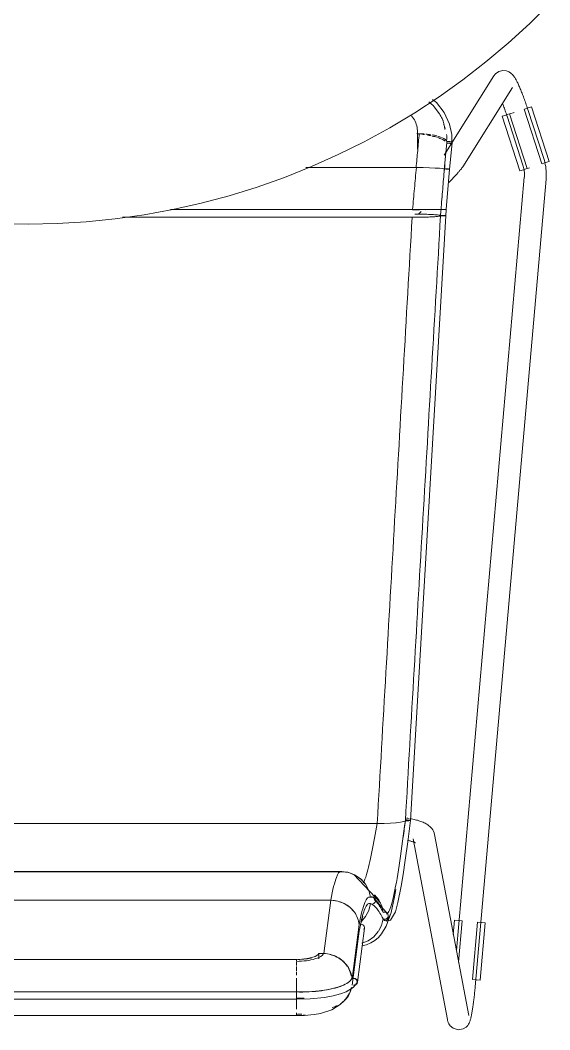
# Model space of a CAD drawing. Header units: millimetres. Extents: x 155927 to 295199, y -4084 to 97293.
# Drawn here: x 159744 to 160035, y 21966 to 22520 of the extents above; entities that cross this region are included whole.
import ezdxf

# ---------------------------------------------------------------- set-up
doc = ezdxf.new("R2010")
doc.units = ezdxf.units.MM
doc.header["$MEASUREMENT"] = 0
doc.layers.add('I-FURN', color=8, linetype='CONTINUOUS', lineweight=9)

msp = doc.modelspace()

# ---------------------------------------------------------------- linework, layer by layer
at = {"layer": 'I-FURN'}
for p, q in [((160024.15, 22518.05), (160035.52, 22529.31)), ((160012.33, 22507.27), (160024.15, 22518.05)), ((160000.09, 22496.96), (160012.33, 22507.27)), ((159987.46, 22487.15), (160000.09, 22496.96)), ((160004.47, 22489.36), (159981.44, 22452.6)), ((160005.36, 22490.48), (160004.47, 22489.36)), ((160005.36, 22490.48), (160007.1, 22491.71)), ((160007.1, 22491.71), (160009.32, 22492.29)), ((160009.32, 22492.29), (160011.3, 22492.12)), ((160011.3, 22492.12), (160012.68, 22491.6)), ((160012.68, 22491.6), (160013.59, 22491.03)), ((160013.59, 22491.03), (160014.22, 22490.51)), ((160014.22, 22490.51), (160014.68, 22490.05)), ((160014.68, 22490.05), (160015.05, 22489.62)), ((160015.05, 22489.62), (160015.37, 22489.22)), ((160015.37, 22489.22), (160015.64, 22488.83)), ((160015.64, 22488.83), (160015.9, 22488.44)), ((159974.43, 22477.85), (159987.46, 22487.15)), ((160015.9, 22488.44), (160016.14, 22488.05)), ((160016.14, 22488.05), (160016.38, 22487.65)), ((160016.38, 22487.65), (160016.61, 22487.24)), ((160016.61, 22487.24), (160016.84, 22486.82)), ((160016.84, 22486.82), (160017.06, 22486.37)), ((160017.06, 22486.37), (160017.29, 22485.92)), ((160017.29, 22485.92), (160017.53, 22485.44)), ((160017.53, 22485.44), (160017.76, 22484.95)), ((160017.76, 22484.95), (160017.99, 22484.44)), ((160017.99, 22484.44), (160018.23, 22483.92)), ((160018.23, 22483.92), (160018.47, 22483.37)), ((160018.47, 22483.37), (160018.71, 22482.81)), ((159961.05, 22469.09), (159974.43, 22477.85)), ((159987.33, 22439.41), (160014.64, 22482.99)), ((160018.71, 22482.81), (160018.96, 22482.23)), ((160018.96, 22482.23), (160019.21, 22481.64)), ((160019.21, 22481.64), (160019.45, 22481.02)), ((160019.45, 22481.02), (160019.71, 22480.4)), ((160019.71, 22480.4), (160019.96, 22479.76)), ((160019.96, 22479.76), (160020.21, 22479.11)), ((160020.21, 22479.11), (160020.46, 22478.44)), ((160020.46, 22478.44), (160020.72, 22477.76)), ((160020.72, 22477.76), (160020.97, 22477.07)), ((159968.72, 22475.02), (159971.11, 22473.02)), ((159970.74, 22476.37), (159972.85, 22474.69)), ((159971.11, 22473.02), (159974.61, 22468.45)), ((159972.85, 22474.69), (159977.18, 22469.16)), ((160009.27, 22474.1), (160009.51, 22473.48)), ((160009.51, 22473.48), (160009.74, 22472.85)), ((160009.74, 22472.85), (160009.98, 22472.2)), ((160009.98, 22472.2), (160010.21, 22471.54)), ((160020.97, 22477.07), (160021.23, 22476.38)), ((160021.23, 22476.38), (160021.48, 22475.67)), ((160021.48, 22475.67), (160021.74, 22474.95)), ((160021.74, 22474.95), (160021.99, 22474.23)), ((160021.99, 22474.23), (160022.24, 22473.5)), ((160022.24, 22473.5), (160022.49, 22472.77)), ((160022.49, 22472.77), (160022.74, 22472.03)), ((160023.2, 22471.76), (160025.15, 22472.39)), ((160025.15, 22472.39), (160034.84, 22442.39)), ((159947.33, 22460.86), (159961.05, 22469.09)), ((159974.61, 22468.45), (159976.52, 22464.76)), ((159977.18, 22469.16), (159980.08, 22462.85)), ((160009, 22467.18), (160010.95, 22467.81)), ((160009, 22467.18), (160018.69, 22437.17)), ((160010.21, 22471.54), (160010.45, 22470.88)), ((160010.45, 22470.88), (160010.68, 22470.2)), ((160010.68, 22470.2), (160010.92, 22469.52)), ((160010.92, 22469.52), (160011.15, 22468.84)), ((160010.95, 22467.81), (160012.92, 22468.44)), ((160011.15, 22468.84), (160011.38, 22468.15)), ((160011.38, 22468.15), (160011.61, 22467.46)), ((160011.61, 22467.46), (160011.72, 22467.13)), ((160011.72, 22467.13), (160020.43, 22440.32)), ((160022.73, 22438.48), (160013.04, 22468.48)), ((160015.62, 22469.31), (160013.14, 22468.51)), ((160021.11, 22471.09), (160030.8, 22441.08)), ((160021.23, 22471.13), (160023.2, 22471.76)), ((160022.74, 22472.03), (160022.98, 22471.29)), ((160022.98, 22471.29), (160023.13, 22470.84)), ((160031.84, 22444.03), (160023.13, 22470.84)), ((159980.08, 22462.85), (159981.3, 22457.2)), ((159933.29, 22453.19), (159947.33, 22460.86)), ((159962.39, 22457.52), (159963.43, 22457.52)), ((159962.44, 22449.01), (159962.44, 22458.76)), ((159981.3, 22457.2), (159981.38, 22451.74)), ((159918.95, 22446.09), (159933.29, 22453.19)), ((159981.2, 22452.22), (159977.16, 22445.78)), ((159980.09, 22438.14), (159981.51, 22452.63)), ((159904.34, 22439.56), (159918.95, 22446.09)), ((159889.49, 22433.63), (159904.34, 22439.56)), ((159961.74, 22438.97), (159901.25, 22438.97)), ((159901.25, 22438.97), (159961.74, 22438.97)), ((159965.5, 22438.94), (159961.74, 22438.97)), ((159961.86, 22438.97), (159965.5, 22438.94)), ((159965.59, 22438.94), (159969.03, 22438.87)), ((159969.03, 22438.87), (159965.6, 22438.94)), ((159987.12, 22439.08), (159986.94, 22438.82)), ((159987.33, 22439.41), (159987.12, 22439.08)), ((160020.43, 22440.32), (160020.62, 22439.68)), ((160020.62, 22439.68), (160020.79, 22439.04)), ((160020.79, 22439.04), (160020.93, 22438.4)), ((160032.89, 22441.76), (160030.92, 22441.12)), ((160031.86, 22443.98), (160031.84, 22444.03)), ((160032.19, 22442.88), (160031.86, 22443.98)), ((160032.47, 22441.78), (160032.19, 22442.88)), ((160032.71, 22440.66), (160032.47, 22441.78)), ((160032.91, 22439.54), (160032.71, 22440.66)), ((160034.84, 22442.39), (160032.89, 22441.76)), ((160033.06, 22438.4), (160032.91, 22439.54)), ((159874.4, 22428.29), (159889.49, 22433.63)), ((159972.13, 22438.75), (159969.03, 22438.87)), ((159969.1, 22438.87), (159972.13, 22438.75)), ((159974.61, 22438.6), (159972.13, 22438.75)), ((159972.17, 22438.75), (159974.61, 22438.6)), ((159976.34, 22438.43), (159974.61, 22438.6)), ((159974.63, 22438.6), (159976.34, 22438.42)), ((159977.24, 22438.23), (159976.34, 22438.43)), ((159976.35, 22438.42), (159977.23, 22438.23)), ((159977.23, 22438.23), (159977.7, 22438.24)), ((159977.71, 22438.24), (159977.24, 22438.23)), ((159977.25, 22438.05), (159977.72, 22438.04)), ((159977.72, 22438.04), (159977.25, 22438.05)), ((159977.7, 22438.24), (159978.2, 22438.24)), ((159978.2, 22438.24), (159977.71, 22438.24)), ((159978.69, 22438.24), (159978.2, 22438.24)), ((159978.2, 22438.24), (159978.69, 22438.24)), ((159978.7, 22438.04), (159978.21, 22438.04)), ((159978.22, 22438.04), (159978.71, 22438.04)), ((159978.26, 22415.94), (159980.08, 22438.14)), ((159979.15, 22438.23), (159978.69, 22438.24)), ((159978.69, 22438.24), (159979.14, 22438.23)), ((159979.16, 22438.05), (159978.7, 22438.04)), ((159978.71, 22438.04), (159979.16, 22438.05)), ((159979.14, 22438.23), (159979.53, 22438.21)), ((159979.53, 22438.21), (159979.15, 22438.23)), ((159979.16, 22438.05), (159979.54, 22438.07)), ((159979.54, 22438.07), (159979.16, 22438.05)), ((159979.83, 22438.19), (159979.53, 22438.21)), ((159979.53, 22438.21), (159979.82, 22438.19)), ((159979.54, 22438.07), (159979.83, 22438.09)), ((159979.83, 22438.09), (159979.54, 22438.07)), ((159980.02, 22438.16), (159979.83, 22438.19)), ((159979.83, 22438.09), (159980.02, 22438.11)), ((159980.02, 22438.11), (159979.83, 22438.09)), ((159980.01, 22438.16), (159980.08, 22438.14)), ((159980.09, 22438.14), (159980.02, 22438.16)), ((159980.02, 22438.11), (159980.09, 22438.14)), ((159980.08, 22438.14), (159980.02, 22438.11)), ((159982.5, 22433.73), (159982.12, 22433.32)), ((159982.87, 22434.14), (159982.5, 22433.73)), ((159983.22, 22434.53), (159982.87, 22434.14)), ((159983.57, 22434.9), (159983.22, 22434.53)), ((159983.9, 22435.27), (159983.57, 22434.9)), ((160021.17, 22433.75), (159983.88, 22009.25)), ((159984.21, 22435.62), (159983.9, 22435.27)), ((159984.51, 22435.95), (159984.21, 22435.62)), ((159984.8, 22436.28), (159984.51, 22435.95)), ((159985.07, 22436.59), (159984.8, 22436.28)), ((159985.33, 22436.88), (159985.07, 22436.59)), ((159985.57, 22437.16), (159985.33, 22436.88)), ((159985.8, 22437.43), (159985.57, 22437.16)), ((159986.02, 22437.68), (159985.8, 22437.43)), ((159986.22, 22437.92), (159986.02, 22437.68)), ((159986.41, 22438.15), (159986.22, 22437.92)), ((159986.59, 22438.37), (159986.41, 22438.15)), ((159986.76, 22438.59), (159986.59, 22438.37)), ((159986.94, 22438.82), (159986.76, 22438.59)), ((160020.64, 22437.8), (160018.69, 22437.17)), ((160022.61, 22438.44), (160020.64, 22437.8)), ((160020.93, 22438.4), (160021.04, 22437.74)), ((160021.04, 22437.74), (160021.13, 22437.09)), ((160021.13, 22437.09), (160021.19, 22436.43)), ((160021.18, 22433.78), (160021.17, 22433.75)), ((160021.22, 22434.44), (160021.18, 22433.78)), ((160021.19, 22436.43), (160021.23, 22435.77)), ((160021.24, 22435.1), (160021.22, 22434.44)), ((160021.23, 22435.77), (160021.24, 22435.1)), ((160023.99, 22438.88), (160022.83, 22438.51)), ((160033.16, 22437.27), (160033.06, 22438.4)), ((160033.13, 22432.7), (160033.21, 22433.84)), ((160033.22, 22436.13), (160033.16, 22437.27)), ((160033.21, 22433.84), (160033.24, 22434.98)), ((160033.24, 22434.98), (160033.22, 22436.13)), ((159859.12, 22423.57), (159874.4, 22428.29)), ((159980.06, 22431.1), (159979.61, 22430.63)), ((159980.49, 22431.56), (159980.06, 22431.1)), ((159980.91, 22432.01), (159980.49, 22431.56)), ((159981.32, 22432.46), (159980.91, 22432.01)), ((159981.73, 22432.89), (159981.32, 22432.46)), ((159982.12, 22433.32), (159981.73, 22432.89)), ((159994.18, 21989.38), (160033.13, 22432.7)), ((159843.66, 22419.45), (159859.12, 22423.57)), ((159828.04, 22415.96), (159843.66, 22419.45)), ((159796.46, 22410.87), (159812.3, 22413.1)), ((159800.43, 22411.68), (159959.53, 22411.68)), ((159959.53, 22411.68), (159800.43, 22411.68)), ((159812.3, 22413.1), (159828.04, 22415.96)), ((159826.8, 22416), (159959.79, 22416)), ((159959.79, 22416), (159826.8, 22416)), ((159958.69, 22080.67), (159977.98, 22412.58)), ((159959.53, 22411.68), (159963.31, 22411.71)), ((159959.79, 22416), (159963.58, 22416)), ((159963.58, 22416), (159959.79, 22416)), ((159963.58, 22415.88), (159959.8, 22415.87)), ((159959.8, 22415.87), (159963.58, 22415.88)), ((159963.32, 22413.44), (159961.07, 22413.47)), ((159963.02, 22413.33), (159964.49, 22414.85)), ((159963.31, 22411.71), (159966.88, 22411.79)), ((159966.87, 22413.37), (159963.32, 22413.44)), ((159963.58, 22416), (159967.15, 22415.99)), ((159967.15, 22415.99), (159963.58, 22416)), ((159969.99, 22413.24), (159966.87, 22413.37)), ((159966.88, 22411.79), (159970.01, 22411.91)), ((159970.26, 22415.89), (159967.14, 22415.88)), ((159967.14, 22415.88), (159970.27, 22415.89)), ((159967.15, 22415.99), (159970.28, 22415.98)), ((159970.28, 22415.98), (159967.15, 22415.99)), ((159972.49, 22413.08), (159969.99, 22413.24)), ((159970.01, 22411.91), (159972.51, 22412.08)), ((159972.76, 22415.9), (159970.26, 22415.89)), ((159970.27, 22415.89), (159972.77, 22415.9)), ((159970.28, 22415.98), (159972.78, 22415.97)), ((159972.78, 22415.97), (159970.28, 22415.98)), ((159974.24, 22412.89), (159972.49, 22413.08)), ((159972.51, 22412.08), (159974.26, 22412.27)), ((159974.51, 22415.92), (159972.76, 22415.9)), ((159972.77, 22415.9), (159974.52, 22415.92)), ((159974.53, 22415.96), (159972.78, 22415.97)), ((159972.79, 22415.97), (159974.53, 22415.96)), ((159975.14, 22412.68), (159974.24, 22412.89)), ((159974.26, 22412.27), (159975.15, 22412.48)), ((159974.53, 22415.96), (159975.42, 22415.94)), ((159975.42, 22415.94), (159974.53, 22415.96)), ((159975.61, 22412.69), (159975.14, 22412.68)), ((159975.15, 22412.48), (159975.62, 22412.47)), ((159975.88, 22415.93), (159975.41, 22415.93)), ((159975.41, 22415.93), (159975.88, 22415.93)), ((159975.42, 22415.94), (159975.89, 22415.95)), ((159975.89, 22415.95), (159975.42, 22415.94)), ((159976.11, 22412.69), (159975.61, 22412.69)), ((159975.62, 22412.47), (159976.11, 22412.47)), ((159976.38, 22415.93), (159975.88, 22415.93)), ((159975.88, 22415.93), (159976.38, 22415.93)), ((159975.89, 22415.95), (159976.38, 22415.95)), ((159976.39, 22415.95), (159975.89, 22415.95)), ((159976.6, 22412.68), (159976.11, 22412.69)), ((159976.11, 22412.47), (159976.6, 22412.47)), ((159976.38, 22415.95), (159976.87, 22415.95)), ((159976.87, 22415.93), (159976.38, 22415.93)), ((159976.38, 22415.93), (159976.87, 22415.93)), ((159976.88, 22415.95), (159976.39, 22415.95)), ((159977.05, 22412.67), (159976.6, 22412.68)), ((159976.6, 22412.47), (159977.05, 22412.48)), ((159976.87, 22415.95), (159977.33, 22415.94)), ((159977.32, 22415.93), (159976.87, 22415.93)), ((159976.87, 22415.93), (159977.32, 22415.93)), ((159977.33, 22415.94), (159976.88, 22415.95)), ((159977.43, 22412.66), (159977.05, 22412.67)), ((159977.05, 22412.48), (159977.44, 22412.5)), ((159977.7, 22415.93), (159977.32, 22415.93)), ((159977.32, 22415.93), (159977.71, 22415.93)), ((159977.33, 22415.94), (159977.71, 22415.94)), ((159977.71, 22415.94), (159977.33, 22415.94)), ((159977.72, 22412.63), (159977.43, 22412.66)), ((159977.44, 22412.5), (159977.73, 22412.52)), ((159977.71, 22415.94), (159978, 22415.94)), ((159978, 22415.94), (159977.71, 22415.94)), ((159977.91, 22412.61), (159977.72, 22412.63)), ((159977.73, 22412.52), (159977.92, 22412.55)), ((159977.98, 22412.58), (159977.91, 22412.61)), ((159977.92, 22412.55), (159977.98, 22412.58)), ((159978.25, 22415.94), (159977.99, 22412.58)), ((159978.19, 22415.94), (159978.25, 22415.94)), ((159978.25, 22415.94), (159978.19, 22415.94)), ((159978.19, 22415.94), (159978.26, 22415.94)), ((159978.26, 22415.94), (159978.19, 22415.94)), ((159739.94, 22408.08), (159748.58, 22407.99)), ((159748.58, 22407.99), (159764.57, 22408.31)), ((159764.57, 22408.31), (159780.54, 22409.27)), ((159780.54, 22409.27), (159796.46, 22410.87)), ((159556.88, 22078.95), (159940.28, 22078.95)), ((159940.28, 22078.95), (159556.88, 22078.95)), ((159940.28, 22078.95), (159944.05, 22079.01)), ((159944.05, 22079.01), (159940.36, 22078.95)), ((159944.05, 22079.01), (159947.58, 22079.16)), ((159947.58, 22079.16), (159944.11, 22079.01)), ((159947.58, 22079.16), (159950.68, 22079.4)), ((159950.69, 22079.4), (159947.63, 22079.17)), ((159950.68, 22079.4), (159953.18, 22079.71)), ((159953.18, 22079.71), (159950.72, 22079.4)), ((159953.18, 22079.71), (159954.92, 22080.08)), ((159954.92, 22080.08), (159953.19, 22079.72)), ((159955.83, 22080.48), (159954.92, 22080.08)), ((159954.92, 22080.08), (159955.83, 22080.48)), ((159955.83, 22080.48), (159956.3, 22080.46)), ((159956.3, 22080.46), (159955.83, 22080.48)), ((159956.3, 22080.46), (159956.79, 22080.46)), ((159956.8, 22080.46), (159956.3, 22080.46)), ((159956.83, 22080.88), (159956.34, 22080.88)), ((159956.34, 22080.88), (159956.84, 22080.88)), ((159957.17, 22081.8), (159956.44, 22081.9)), ((159956.79, 22080.46), (159957.29, 22080.47)), ((159957.29, 22080.47), (159956.8, 22080.46)), ((159957.32, 22080.87), (159956.83, 22080.88)), ((159956.84, 22080.88), (159957.33, 22080.87)), ((159958.69, 22080.67), (159957.14, 22068.81)), ((159957.88, 22081.69), (159957.17, 22081.8)), ((159957.29, 22080.47), (159957.74, 22080.49)), ((159957.75, 22080.49), (159957.29, 22080.47)), ((159957.78, 22080.85), (159957.32, 22080.87)), ((159957.33, 22080.87), (159957.78, 22080.85)), ((159957.74, 22080.49), (159958.13, 22080.52)), ((159958.13, 22080.52), (159957.75, 22080.49)), ((159958.15, 22080.82), (159957.78, 22080.85)), ((159957.78, 22080.85), (159958.16, 22080.82)), ((159958.13, 22080.52), (159958.43, 22080.57)), ((159958.43, 22080.57), (159958.13, 22080.52)), ((159958.44, 22080.77), (159958.15, 22080.82)), ((159958.16, 22080.82), (159958.45, 22080.77)), ((159958.43, 22080.57), (159958.62, 22080.62)), ((159958.62, 22080.62), (159958.43, 22080.57)), ((159958.63, 22080.72), (159958.44, 22080.77)), ((159958.45, 22080.77), (159958.63, 22080.72)), ((159959.28, 22081.45), (159958.59, 22081.58)), ((159958.62, 22080.62), (159958.69, 22080.67)), ((159958.69, 22080.67), (159958.62, 22080.62)), ((159958.69, 22080.67), (159958.63, 22080.72)), ((159958.63, 22080.72), (159958.69, 22080.67)), ((159959.96, 22081.32), (159959.28, 22081.45)), ((159960.63, 22081.17), (159959.96, 22081.32)), ((159961.29, 22081.02), (159960.63, 22081.17)), ((159961.93, 22080.86), (159961.29, 22081.02)), ((159962.56, 22080.69), (159961.93, 22080.86)), ((159963.18, 22080.5), (159962.56, 22080.69)), ((159963.78, 22080.31), (159963.18, 22080.5)), ((159964.37, 22080.1), (159963.78, 22080.31)), ((159964.95, 22079.88), (159964.37, 22080.1)), ((159965.53, 22079.65), (159964.95, 22079.88)), ((159966.09, 22079.4), (159965.53, 22079.65)), ((159966.64, 22079.13), (159966.09, 22079.4)), ((159967.17, 22078.84), (159966.64, 22079.13)), ((159967.71, 22078.51), (159967.17, 22078.84)), ((159968.25, 22078.15), (159967.71, 22078.51)), ((159968.78, 22077.75), (159968.25, 22078.15)), ((159969.31, 22077.3), (159968.78, 22077.75)), ((159969.83, 22076.78), (159969.31, 22077.3)), ((159970.34, 22076.18), (159969.83, 22076.78)), ((159970.83, 22075.5), (159970.34, 22076.18)), ((159971.26, 22074.7), (159970.83, 22075.5)), ((159971.63, 22073.81), (159971.26, 22074.7)), ((159971.89, 22072.82), (159971.63, 22073.81)), ((159957.14, 22068.81), (159955.78, 22058.88)), ((159957.55, 22069.56), (159957.05, 22069.66)), ((159958.02, 22069.46), (159957.55, 22069.56)), ((159958.46, 22069.36), (159958.02, 22069.46)), ((159958.88, 22069.25), (159958.46, 22069.36)), ((159959.28, 22069.15), (159958.88, 22069.25)), ((159959.64, 22069.04), (159959.28, 22069.15)), ((159959.98, 22068.93), (159959.64, 22069.04)), ((159960.28, 22068.82), (159959.98, 22068.93)), ((159960.09, 22070.59), (159978.91, 21971.3)), ((159960.55, 22068.72), (159960.28, 22068.82)), ((159960.78, 22068.63), (159960.55, 22068.72)), ((159960.98, 22068.54), (159960.78, 22068.63)), ((159961.13, 22068.46), (159960.98, 22068.54)), ((159961.22, 22068.42), (159961.13, 22068.46)), ((159961.29, 22068.37), (159961.22, 22068.42)), ((159961.31, 22068.36), (159961.29, 22068.37)), ((159990.7, 21973.53), (159971.89, 22072.82)), ((159955.78, 22058.88), (159954.6, 22050.87)), ((159576.18, 22052.45), (159920.97, 22052.45)), ((159920.97, 22052.45), (159576.18, 22052.45)), ((159920.43, 22052.6), (159615.63, 22052.6)), ((159924.18, 22052.16), (159920.43, 22052.6)), ((159920.97, 22052.45), (159924.76, 22051.97)), ((159924.76, 22051.98), (159920.97, 22052.45)), ((159928.64, 22050.43), (159924.18, 22052.16)), ((159928.33, 22050.61), (159924.76, 22051.98)), ((159924.76, 22051.97), (159928.33, 22050.61)), ((159927.54, 22051.03), (159925.62, 22051.74)), ((159942.15, 22035.34), (159927.54, 22051.03)), ((159928.33, 22050.61), (159931.46, 22048.44)), ((159931.47, 22048.44), (159928.33, 22050.61)), ((159931.46, 22048.44), (159933.97, 22045.56)), ((159933.97, 22045.57), (159931.47, 22048.44)), ((159935.73, 22042.17), (159933.97, 22045.57)), ((159933.97, 22045.56), (159935.72, 22042.17)), ((159954.6, 22050.87), (159953.57, 22044.55)), ((159936.62, 22038.46), (159935.73, 22042.17)), ((159949.85, 22038.69), (159950.59, 22042.76)), ((159953.57, 22044.55), (159951.76, 22035.53)), ((159582.22, 22036.85), (159914.93, 22036.85)), ((159914.93, 22036.85), (159582.22, 22036.85)), ((159914.93, 22036.85), (159911.07, 22007.57)), ((159918.7, 22036.38), (159914.93, 22036.85)), ((159922.25, 22035.06), (159918.7, 22036.38)), ((159925.36, 22032.98), (159922.25, 22035.06)), ((159938.43, 22038.43), (159935.55, 22038.48)), ((159935.73, 22031.24), (159936.62, 22034.95)), ((159936.62, 22038.46), (159937.09, 22038.62)), ((159937.09, 22038.62), (159936.62, 22038.46)), ((159937.09, 22034.79), (159936.62, 22034.95)), ((159936.62, 22034.95), (159937.09, 22034.79)), ((159937.3, 22034.67), (159936.87, 22034.85)), ((159937.09, 22038.62), (159937.59, 22038.66)), ((159937.59, 22038.66), (159937.09, 22038.62)), ((159937.59, 22034.75), (159937.09, 22034.79)), ((159937.09, 22034.79), (159937.59, 22034.75)), ((159937.59, 22038.66), (159938.08, 22038.57)), ((159938.08, 22038.58), (159937.59, 22038.66)), ((159938.08, 22034.84), (159937.59, 22034.75)), ((159937.59, 22034.75), (159938.08, 22034.83)), ((159938.53, 22038.38), (159938.08, 22038.58)), ((159938.08, 22038.57), (159938.53, 22038.37)), ((159938.53, 22035.04), (159938.08, 22034.84)), ((159938.08, 22034.83), (159938.53, 22035.04)), ((159946.26, 22029.14), (159938.13, 22038.56)), ((159938.91, 22038.06), (159938.53, 22038.38)), ((159938.53, 22038.37), (159938.91, 22038.06)), ((159938.91, 22035.35), (159938.53, 22035.04)), ((159938.53, 22035.04), (159938.91, 22035.35)), ((159938.8, 22039.84), (159941.2, 22037.01)), ((159941.21, 22037.01), (159938.8, 22039.84)), ((159938.91, 22038.06), (159939.2, 22037.66)), ((159939.21, 22037.66), (159938.91, 22038.06)), ((159939.2, 22035.75), (159938.91, 22035.35)), ((159938.91, 22035.35), (159939.21, 22035.75)), ((159939.2, 22037.66), (159939.39, 22037.2)), ((159939.39, 22036.22), (159939.2, 22035.75)), ((159939.4, 22037.2), (159939.21, 22037.66)), ((159939.21, 22035.75), (159939.4, 22036.21)), ((159939.39, 22037.2), (159939.46, 22036.71)), ((159939.46, 22036.71), (159939.39, 22036.22)), ((159939.46, 22036.71), (159939.4, 22037.2)), ((159939.4, 22036.21), (159939.46, 22036.71)), ((159941.2, 22037.01), (159942.84, 22033.68)), ((159942.85, 22033.68), (159941.21, 22037.01)), ((159947.96, 22030.17), (159949.85, 22038.69)), ((159951.76, 22035.53), (159950.36, 22030.53)), ((159927.85, 22030.24), (159925.36, 22032.98)), ((159933.97, 22027.84), (159935.73, 22031.24)), ((159942.84, 22033.68), (159943.63, 22030.07)), ((159943.63, 22030.07), (159942.85, 22033.68)), ((159943.63, 22030.07), (159944.1, 22030.22)), ((159944.1, 22030.22), (159943.63, 22030.07)), ((159944.1, 22030.22), (159944.6, 22030.25)), ((159944.6, 22030.25), (159944.1, 22030.22)), ((159944.6, 22030.25), (159945.09, 22030.16)), ((159945.1, 22030.16), (159944.6, 22030.25)), ((159945.09, 22030.16), (159945.54, 22029.95)), ((159945.55, 22029.95), (159945.1, 22030.16)), ((159945.29, 22022.54), (159947.96, 22030.17)), ((159945.54, 22029.95), (159945.92, 22029.63)), ((159945.93, 22029.64), (159945.55, 22029.95)), ((159945.92, 22029.63), (159946.21, 22029.23)), ((159946.21, 22029.23), (159945.93, 22029.64)), ((159946.1, 22029.41), (159946.23, 22029.2)), ((159946.21, 22029.23), (159946.39, 22028.77)), ((159946.4, 22028.77), (159946.21, 22029.23)), ((159950.36, 22030.53), (159947.59, 22025.9)), ((159930.48, 22023.48), (159926.64, 21993.77)), ((159931.71, 22025.44), (159930.34, 22019.15)), ((159931.45, 22023.67), (159930.95, 22023.63)), ((159931.94, 22023.59), (159931.45, 22023.67)), ((159931.47, 22024.97), (159933.97, 22027.84)), ((159932.47, 22027.87), (159931.71, 22025.44)), ((159932.39, 22023.4), (159931.94, 22023.59)), ((159932.77, 22023.1), (159932.39, 22023.4)), ((159942.68, 22022.95), (159943.58, 22026.58)), ((159944.05, 22026.42), (159943.58, 22026.58)), ((159943.58, 22026.58), (159944.05, 22026.42)), ((159944.55, 22026.38), (159944.05, 22026.42)), ((159944.05, 22026.42), (159944.55, 22026.37)), ((159945.4, 22025.37), (159944.49, 22025.66)), ((159945.04, 22026.45), (159944.55, 22026.38)), ((159944.55, 22026.37), (159945.04, 22026.45)), ((159945.5, 22026.65), (159945.04, 22026.45)), ((159945.04, 22026.45), (159945.5, 22026.65)), ((159947.59, 22025.9), (159945.4, 22025.37)), ((159945.88, 22026.95), (159945.5, 22026.65)), ((159945.5, 22026.65), (159945.89, 22026.95)), ((159946.18, 22027.35), (159945.88, 22026.95)), ((159945.89, 22026.95), (159946.19, 22027.35)), ((159946.38, 22027.8), (159946.18, 22027.35)), ((159946.19, 22027.35), (159946.38, 22027.8)), ((159946.45, 22028.29), (159946.38, 22027.8)), ((159946.38, 22027.8), (159946.46, 22028.29)), ((159946.39, 22028.77), (159946.45, 22028.29)), ((159946.46, 22028.29), (159946.4, 22028.77)), ((159982.84, 22025.88), (159982.15, 22017.99)), ((159982.84, 22025.88), (159984.89, 22025.7)), ((159984.89, 22025.7), (159986.95, 22025.52)), ((159985.09, 22002.91), (159987.07, 22025.51)), ((159995.52, 22024.77), (159992.76, 21993.36)), ((159995.65, 22024.76), (159997.71, 22024.58)), ((159999.75, 22024.4), (159996.99, 21992.99)), ((159997.71, 22024.58), (159999.75, 22024.4)), ((159930.46, 22019.93), (159926.62, 21990.23)), ((159933.31, 22021.57), (159929.46, 21991.79)), ((159933.07, 22022.71), (159932.77, 22023.1)), ((159933.26, 22022.27), (159933.07, 22022.71)), ((159933.07, 22020.89), (159933.26, 22021.33)), ((159933.32, 22021.8), (159933.26, 22022.27)), ((159933.26, 22021.33), (159933.32, 22021.8)), ((159938.45, 22016.81), (159940.94, 22019.63)), ((159941.05, 22016.46), (159942.78, 22018.43)), ((159941.13, 22019.92), (159942.68, 22022.95)), ((159942.78, 22018.43), (159945.29, 22022.54)), ((159931.86, 22013.23), (159935.37, 22014.63)), ((159932, 22011.72), (159934.5, 22012.38)), ((159934.5, 22012.38), (159936.87, 22013.41)), ((159935.37, 22014.63), (159938.45, 22016.81)), ((159936.87, 22013.41), (159939.07, 22014.78)), ((159939.07, 22014.78), (159941.05, 22016.46)), ((159907.72, 22006.78), (159906.37, 22005.99)), ((159908.36, 22007.64), (159907.72, 22006.78)), ((159908.36, 22004.64), (159908.36, 22007.64)), ((159911.07, 22007.57), (159908.36, 22007.64)), ((159896, 22004.38), (159601.15, 22004.38)), ((159601.15, 22004.33), (159896, 22004.33)), ((159899.04, 22004.49), (159896, 22004.38)), ((159896, 22002.8), (159896, 22001.06)), ((159901.89, 22004.81), (159899.04, 22004.49)), ((159904.38, 22005.32), (159901.89, 22004.81)), ((159906.37, 22005.99), (159904.38, 22005.32)), ((159896, 22000.47), (159896, 21998.01)), ((159896, 21997.49), (159896, 21995.65)), ((159927.39, 21996.2), (159926.77, 21991.43)), ((159896, 21994.02), (159896, 21990.46)), ((159896, 21986.46), (159896, 21990.27)), ((159896, 21990.27), (159896, 21986.46)), ((159929.1, 21991.29), (159927.21, 21988.91)), ((159994.95, 21993.17), (159992.89, 21993.35)), ((159996.99, 21992.99), (159994.95, 21993.17)), ((159896, 21986.48), (159601.15, 21986.48)), ((159896, 21986.48), (159902.41, 21986.57)), ((159896, 21986.48), (159896, 21982.52)), ((159896, 21986.37), (159896, 21986.48)), ((159896, 21986.15), (159896, 21986.37)), ((159896, 21985.82), (159896, 21986.15)), ((159896, 21985.4), (159896, 21985.82)), ((159896, 21984.93), (159896, 21985.4)), ((159896, 21984.43), (159896, 21984.93)), ((159902.41, 21986.57), (159908.4, 21987.05)), ((159908.4, 21987.05), (159913.84, 21987.88)), ((159913.84, 21987.88), (159917.34, 21988.68)), ((159920.21, 21985.42), (159916.17, 21984.34)), ((159917.34, 21988.68), (159920.16, 21989.56)), ((159920.16, 21989.56), (159920.67, 21989.75)), ((159923.38, 21986.61), (159920.21, 21985.42)), ((159927.21, 21988.91), (159923.38, 21986.61)), ((159925.07, 21985.8), (159923.74, 21983.53)), ((159993.65, 21984.03), (159993.73, 21984.76)), ((159993.73, 21984.76), (159993.8, 21985.49)), ((159993.8, 21985.49), (159993.88, 21986.23)), ((159993.88, 21986.23), (159993.95, 21986.97)), ((159993.95, 21986.97), (159994.03, 21987.72)), ((159994.03, 21987.72), (159994.1, 21988.47)), ((159994.1, 21988.47), (159994.16, 21989.22)), ((159994.16, 21989.22), (159994.18, 21989.38)), ((159601.15, 21982.52), (159896, 21982.52)), ((159896, 21983.94), (159896, 21984.43)), ((159896, 21983.48), (159896, 21983.94)), ((159896, 21983.09), (159896, 21983.48)), ((159896, 21982.79), (159896, 21983.09)), ((159896, 21982.59), (159896, 21982.79)), ((159896, 21982.77), (159896, 21979.75)), ((159896, 21979.74), (159896, 21982.76)), ((159903.56, 21982.67), (159896, 21982.52)), ((159896, 21982.52), (159896, 21982.59)), ((159896, 21979.58), (159896, 21977)), ((159911.45, 21983.47), (159903.56, 21982.67)), ((159916.17, 21984.34), (159911.45, 21983.47)), ((159920.09, 21979.63), (159915.38, 21976.76)), ((159922.07, 21981.46), (159920.09, 21979.63)), ((159923.74, 21983.53), (159922.07, 21981.46)), ((159992.96, 21978.59), (159993.05, 21979.23)), ((159993.05, 21979.23), (159993.14, 21979.88)), ((159993.14, 21979.88), (159993.23, 21980.54)), ((159993.23, 21980.54), (159993.31, 21981.22)), ((159993.31, 21981.22), (159993.4, 21981.9)), ((159993.4, 21981.9), (159993.48, 21982.6)), ((159993.48, 21982.6), (159993.57, 21983.31)), ((159993.57, 21983.31), (159993.65, 21984.03)), ((159601.15, 21973.48), (159896, 21973.48)), ((159896, 21974.98), (159896, 21973.5)), ((159896, 21973.48), (159896, 21973.65)), ((159900.52, 21973.57), (159896, 21973.48)), ((159905.73, 21974.08), (159900.52, 21973.57)), ((159909.23, 21974.74), (159905.73, 21974.08)), ((159915.38, 21976.76), (159909.23, 21974.74)), ((159992.03, 21973.19), (159992.12, 21973.65)), ((159992.12, 21973.65), (159992.22, 21974.12)), ((159992.22, 21974.12), (159992.31, 21974.62)), ((159992.31, 21974.62), (159992.41, 21975.13)), ((159992.41, 21975.13), (159992.5, 21975.67)), ((159992.5, 21975.67), (159992.59, 21976.22)), ((159992.59, 21976.22), (159992.69, 21976.79)), ((159992.69, 21976.79), (159992.78, 21977.37)), ((159992.78, 21977.37), (159992.87, 21977.97)), ((159992.87, 21977.97), (159992.96, 21978.59)), ((159979, 21970.88), (159978.91, 21971.3)), ((159979.13, 21970.37), (159979, 21970.88)), ((159979.35, 21969.75), (159979.13, 21970.37)), ((159979.72, 21968.94), (159979.35, 21969.75)), ((159980.47, 21967.86), (159979.72, 21968.94)), ((159989.21, 21967.23), (159990.07, 21968.14)), ((159990.07, 21968.14), (159990.55, 21968.84)), ((159990.55, 21968.84), (159990.85, 21969.4)), ((159990.85, 21969.4), (159991.06, 21969.88)), ((159991.06, 21969.88), (159991.23, 21970.3)), ((159991.23, 21970.3), (159991.38, 21970.71)), ((159991.38, 21970.71), (159991.5, 21971.1)), ((159991.5, 21971.1), (159991.62, 21971.5)), ((159991.62, 21971.5), (159991.72, 21971.9)), ((159991.72, 21971.9), (159991.83, 21972.32)), ((159991.83, 21972.32), (159991.93, 21972.74)), ((159991.93, 21972.74), (159992.03, 21973.19)), ((159982.05, 21966.54), (159980.47, 21967.86)), ((159982.05, 21966.54), (159984.8, 21965.71)), ((159984.8, 21965.71), (159987.56, 21966.19)), ((159987.56, 21966.19), (159989.21, 21967.23))]:
    msp.add_line(p, q, dxfattribs=at)
for centre, major_axis, ratio, start_param, end_param in [((159914.8, 22021.78), (15.78, 0), 0.955139, 0.595876, 1.562553), ((159914.8, 22021.78), (15.78, 0), 0.955139, 0.354206, 0.595753), ((159914.8, 22021.78), (15.78, 0), 0.955139, 0.112537, 0.354036), ((159931.36, 22021.8), (1.96, 0), 0.955139, 5.775592, 8.064923), ((159896, 21989.23), (0, 15.75), 0.000004, 5.8107, 5.99294), ((159896, 21977.76), (12.4, 0), 0.287441, 4.712389, 4.950404)]:
    msp.add_ellipse(centre, major_axis=major_axis, ratio=ratio, start_param=start_param, end_param=end_param, dxfattribs=at)
for points, knots in [([(159959.28, 22467.41), (159960.04, 22466.51), (159961.97, 22463.51), (159962.6, 22459.91), (159962.39, 22457.52)], [0.5, 0.5, 0.5, 0.5, 0.6666667, 1, 1, 1, 1]), ([(159974.6, 22468.43), (159975.12, 22467.61), (159976.7, 22464.89), (159977.29, 22461.9), (159977.58, 22459.8)], [-0.4024189, -0.4024189, -0.4024189, -0.4024189, -0.3333333, -0.1789981, -0.1789981, -0.1789981, -0.1789981]), ([(159977.66, 22453.54), (159977.2, 22453.9), (159976.08, 22454.58), (159974.46, 22455.18), (159973.64, 22455.45)], [-0.8333333, -0.8333333, -0.8333333, -0.8333333, -0.6666667, -0.5255973, -0.5255973, -0.5255973, -0.5255973]), ([(159978.67, 22453.19), (159978.81, 22453.21), (159979.1, 22453.24), (159979.52, 22453.25), (159979.89, 22453.24), (159980.19, 22453.22), (159980.46, 22453.19), (159980.71, 22453.14), (159980.93, 22453.07), (159981.13, 22453.01), (159981.32, 22452.91), (159981.43, 22452.82), (159981.46, 22452.78)], [0, 0, 0, 0, 0.0555556, 0.1111111, 0.1666667, 0.1944444, 0.2222222, 0.2777778, 0.3055556, 0.3333333, 0.3888889, 0.4444444, 0.4444444, 0.4444444, 0.4444444]), ([(159975.15, 22412.48), (159974.87, 22412.33), (159973.48, 22412.13), (159970.12, 22411.91), (159966.96, 22411.78), (159963.35, 22411.7), (159960.8, 22411.68), (159959.53, 22411.68)], [-1, -1, -1, -1, -0.666667, -0.5, -0.333333, -0.166667, 0, 0, 0, 0]), ([(159961.07, 22413.47), (159963.09, 22413.46), (159966.32, 22413.4), (159970.11, 22413.25), (159973.46, 22413.03), (159974.85, 22412.82), (159975.14, 22412.68)], [-0.9335619, -0.9335619, -0.9335619, -0.9335619, -0.6666667, -0.5, -0.3333333, 0, 0, 0, 0]), ([(159977.99, 22412.58), (159977.99, 22412.56), (159977.85, 22412.53), (159977.46, 22412.5), (159977.07, 22412.48), (159976.61, 22412.47), (159976.12, 22412.47), (159975.61, 22412.47), (159975.3, 22412.47), (159975.15, 22412.48)], [-0.498493, -0.498493, -0.498493, -0.498493, -0.375, -0.3125, -0.25, -0.1875, -0.125, -0.0625, 0, 0, 0, 0]), ([(159940.28, 22078.95), (159939.3, 22073.56), (159937.36, 22062.78), (159934.87, 22051.83), (159933.35, 22047.51), (159932.81, 22046.3)], [0, 0, 0, 0, 0.25, 0.5, 0.6391478, 0.6391478, 0.6391478, 0.6391478]), ([(159945.46, 22029.19), (159945.87, 22029.38), (159947.29, 22030.98), (159949.73, 22039.28), (159952.78, 22057.72), (159954.81, 22072.93), (159955.83, 22080.48)], [0.1500588, 0.1500588, 0.1500588, 0.1500588, 0.25, 0.5, 0.75, 1, 1, 1, 1]), ([(159920.43, 22052.6), (159919.6, 22052.6), (159917.77, 22050.22), (159915.94, 22042.58), (159914.93, 22036.85)], [0.0892846, 0.0892846, 0.0892846, 0.0892846, 0.5, 1, 1, 1, 1]), ([(159931.17, 22023.57), (159931.97, 22027.28), (159933.78, 22033.77), (159935.6, 22035.5), (159936.62, 22034.95)], [0.1122148, 0.1122148, 0.1122148, 0.1122148, 0.5, 1, 1, 1, 1]), ([(159937.3, 22034.67), (159938.23, 22034.2), (159940.33, 22032.41), (159942.42, 22028.98), (159943.58, 22026.58)], [0.0974621, 0.0974621, 0.0974621, 0.0974621, 0.5, 1, 1, 1, 1]), ([(159938.75, 22037.2), (159939.21, 22036.81), (159940.83, 22035.13), (159942.46, 22032.48), (159943.63, 22030.07)], [0.303693, 0.303693, 0.303693, 0.303693, 0.5, 1, 1, 1, 1]), ([(159943.58, 22026.58), (159944.6, 22025.03), (159945.89, 22025.26), (159947.17, 22028.28), (159947.43, 22029)], [0, 0, 0, 0, 0.25, 0.3133981, 0.3133981, 0.3133981, 0.3133981]), ([(159914.61, 22007.02), (159915.84, 22006.7), (159919.36, 22005.27), (159922.67, 22002.81), (159923.8, 22000.65)], [-0.8333333, -0.8333333, -0.8333333, -0.8333333, -0.6666667, -0.3333333, -0.3333333, -0.3333333, -0.3333333]), ([(159927.49, 21990.19), (159927.63, 21990.19), (159927.86, 21990.2), (159928.15, 21990.27), (159928.42, 21990.37), (159928.73, 21990.55), (159929.05, 21990.84), (159929.29, 21991.2), (159929.42, 21991.55), (159929.47, 21991.86), (159929.47, 21992.13), (159929.44, 21992.4), (159929.37, 21992.65), (159929.25, 21992.9), (159929.06, 21993.21), (159928.74, 21993.54), (159928.34, 21993.77), (159927.99, 21993.89), (159927.61, 21993.96), (159927.17, 21993.95), (159926.81, 21993.85), (159926.64, 21993.77)], [0.1111111, 0.1111111, 0.1111111, 0.1111111, 0.1666667, 0.1944444, 0.2222222, 0.2777778, 0.3333333, 0.3888889, 0.4444444, 0.4791667, 0.5138889, 0.5486111, 0.5833333, 0.6180556, 0.6527778, 0.7222222, 0.7916667, 0.8263889, 0.8611111, 0.9305556, 1, 1, 1, 1]), ([(159927.89, 21993.86), (159928.01, 21993.83), (159928.24, 21993.73), (159928.65, 21993.45), (159929.11, 21992.9), (159929.36, 21992.03), (159929.13, 21991.25), (159928.73, 21990.74), (159928.35, 21990.44), (159927.89, 21990.25), (159927.56, 21990.21), (159927.4, 21990.21)], [-0.8125, -0.8125, -0.8125, -0.8125, -0.765625, -0.71875, -0.625, -0.5, -0.375, -0.3125, -0.25, -0.1875, -0.125, -0.125, -0.125, -0.125]), ([(159920.36, 21980.1), (159920.75, 21980.38), (159922.13, 21981.42), (159924.13, 21983.58), (159925.74, 21986.43), (159926.21, 21988.37), (159926.37, 21989.14)], [0.434972, 0.434972, 0.434972, 0.434972, 0.5, 0.6666667, 0.8333333, 0.9407177, 0.9407177, 0.9407177, 0.9407177])]:
    msp.add_open_spline(points, degree=3, knots=knots, dxfattribs=at)
for points in [[(159977.7, 22460.43), (159977.5, 22461.16), (159977.27, 22461.87), (159977, 22462.58)], [(159961.74, 22438.97), (159962.04, 22442.1), (159962.63, 22448.35), (159963.17, 22454.49), (159963.43, 22457.52)], [(159962.44, 22459.04), (159962.45, 22458.53), (159962.43, 22458.03), (159962.39, 22457.52)], [(159963.43, 22457.52), (159964.39, 22457.51), (159965.32, 22457.48), (159966.23, 22457.42)], [(159966.27, 22457.1), (159965.8, 22457.17), (159965.32, 22457.22), (159964.84, 22457.27)], [(159967.15, 22457.35), (159968.05, 22457.28), (159968.94, 22457.18), (159969.79, 22457.05)], [(159969.96, 22456.45), (159969.32, 22456.59), (159968.65, 22456.73), (159967.97, 22456.85)], [(159973.22, 22455.61), (159972.42, 22455.86), (159971.54, 22456.08), (159970.62, 22456.3)], [(159970.64, 22456.92), (159971.48, 22456.78), (159972.29, 22456.61), (159973.03, 22456.42)], [(159973.69, 22456.24), (159974.42, 22456.03), (159975.06, 22455.8), (159975.66, 22455.55)], [(159978.49, 22457.18), (159978.59, 22456.28), (159978.6, 22455.36), (159978.59, 22454.44)], [(159978.62, 22454.48), (159978.6, 22454.98), (159978.57, 22455.47), (159978.52, 22455.96)], [(159976.12, 22455.35), (159976.77, 22455.05), (159977.38, 22454.73), (159977.75, 22454.38)], [(159977.24, 22438.23), (159977.47, 22440.76), (159977.95, 22445.79), (159978.43, 22450.74), (159978.67, 22453.19)], [(159977.82, 22454.32), (159978.24, 22453.95), (159978.53, 22453.58), (159978.67, 22453.19)], [(159981.32, 22451.88), (159981.28, 22451.93), (159981.16, 22452.02), (159980.86, 22452.15), (159980.48, 22452.27), (159980.02, 22452.36), (159979.53, 22452.43), (159979.03, 22452.46), (159978.72, 22452.46), (159978.57, 22452.45)], [(159977.25, 22438.05), (159977.48, 22440.42), (159977.72, 22442.78), (159977.95, 22445.13)], [(159961.86, 22438.97), (159961.51, 22435.15), (159961.17, 22431.32), (159960.82, 22427.49)], [(159977.23, 22438.23), (159976.93, 22434.52), (159976.32, 22427.1), (159975.72, 22419.66), (159975.42, 22415.94)], [(159977.25, 22438.05), (159976.95, 22434.44), (159976.65, 22430.84), (159976.35, 22427.23)], [(159960.82, 22427.49), (159960.48, 22423.66), (159960.14, 22419.83), (159959.79, 22416)], [(159976.04, 22423.48), (159976, 22423.07), (159975.97, 22422.66), (159975.94, 22422.25)], [(159959.53, 22411.68), (159956.33, 22356.16), (159953.14, 22300.63), (159949.94, 22245.19)], [(159975.15, 22412.48), (159971.93, 22357.07), (159965.49, 22246.31), (159959.05, 22135.72), (159955.83, 22080.48)], [(159975.14, 22412.68), (159975.19, 22413.22), (159975.28, 22414.3), (159975.37, 22415.39), (159975.41, 22415.93)], [(159975.14, 22412.68), (159975.74, 22412.7), (159977.24, 22412.69), (159977.99, 22412.62), (159977.99, 22412.58)], [(159975.15, 22412.48), (159975.19, 22413.06), (159975.28, 22414.21), (159975.37, 22415.37), (159975.42, 22415.94)], [(159949.94, 22245.19), (159946.75, 22189.73), (159943.55, 22134.31), (159940.36, 22078.95)], [(159954.65, 22071.31), (159955.04, 22074.34), (159955.42, 22077.41), (159955.81, 22080.47)], [(159920.97, 22052.45), (159920.79, 22052.55), (159920.61, 22052.6), (159920.43, 22052.6)], [(159930.48, 22023.48), (159931.5, 22028.98), (159933.55, 22037.04), (159935.6, 22039.01), (159936.62, 22038.46)], [(159910.83, 22007.56), (159910.57, 22006.45), (159907.19, 22004.28), (159899.79, 22003.32), (159896, 22003.26)], [(159926.64, 21993.77), (159926.49, 21995.02), (159925.91, 21997.39), (159924.14, 22000.73), (159921.61, 22003.57), (159918.47, 22005.76), (159914.87, 22007.18), (159912.37, 22007.53), (159911.07, 22007.57)], [(159896.84, 22004.33), (159899.62, 22004.39), (159902.76, 22004.66), (159904.38, 22005.27)], [(159924.65, 21999.29), (159925.35, 21998.03), (159925.75, 21996.66), (159926.09, 21995.28)], [(159926.43, 21993.78), (159926.08, 21993.06), (159924.77, 21991.65), (159921.07, 21989.75), (159916, 21988.22), (159909.86, 21987.11), (159903, 21986.48), (159898.35, 21986.41), (159896, 21986.46)], [(159926.9, 21993.93), (159926.98, 21993.94), (159927.15, 21993.96), (159927.31, 21993.96), (159927.4, 21993.96)], [(159926.15, 21988.82), (159926, 21988.17), (159925.8, 21987.52), (159925.56, 21986.89)], [(159900.27, 21983.07), (159898.85, 21983.03), (159897.43, 21983.03), (159896, 21983.06)], [(159915.61, 21977.93), (159916.56, 21978.19), (159917.5, 21978.54), (159918.39, 21978.96)], [(159900.97, 21973.79), (159899.39, 21973.64), (159897.72, 21973.57), (159896, 21973.58)]]:
    msp.add_open_spline(points, degree=3, dxfattribs=at)

doc.saveas('drawing.dxf')
